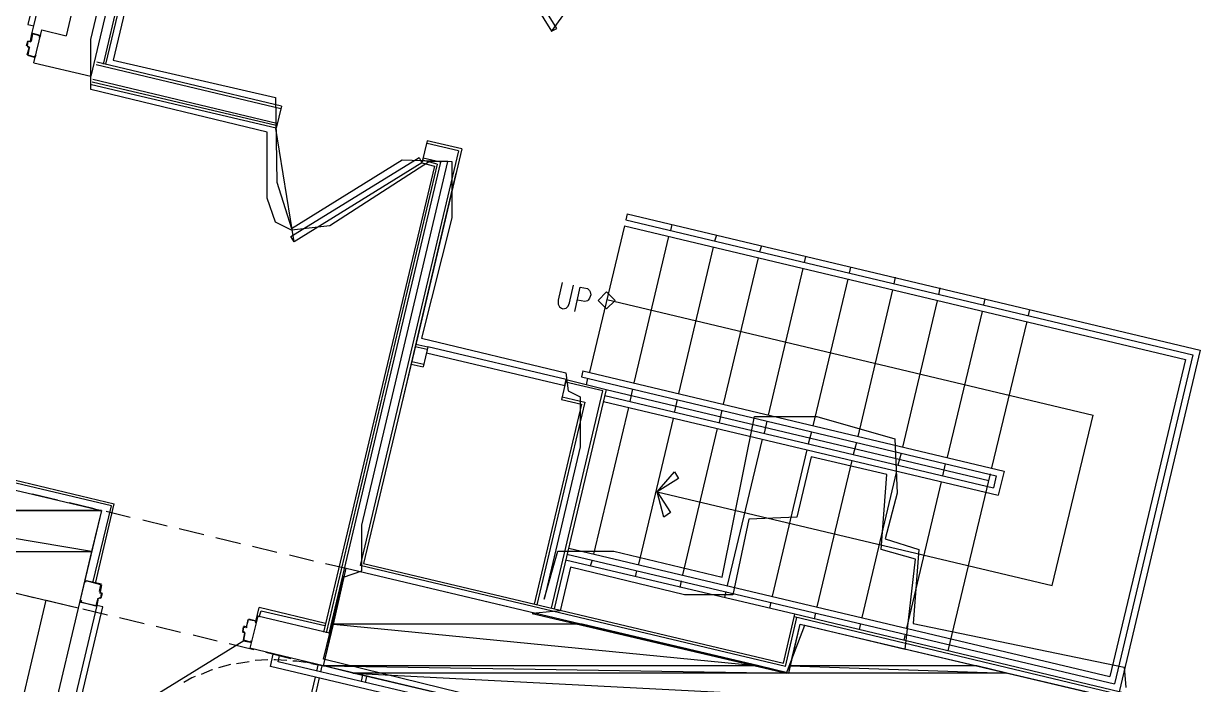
# Model space of a CAD drawing. Header units: feet. Extents: x -84 to 198, y -22 to 181.
# Drawn here: x 91.3 to 114.83, y 114.71 to 127.89 of the extents above; entities that cross this region are included whole.
import ezdxf

# ---------------------------------------------------------------- set-up
doc = ezdxf.new("R2010")
doc.units = ezdxf.units.FT
for name, color, linetype in [('A-AREA-COMUN', 252, 'CONTINUOUS'), ('A-AREA-UNIDAD', 30, 'CONTINUOUS'), ('A-LINEA', 7, 'CONTINUOUS'), ('A-MURO-CONCRETO', 8, 'CONTINUOUS')]:
    doc.layers.add(name, color=color, linetype=linetype)

msp = doc.modelspace()

# ---------------------------------------------------------------- linework, layer by layer
at = {"layer": 'A-AREA-COMUN'}
msp.add_lwpolyline([(108.992, 112.3378), (97.28, 115.2178), (97.68, 116.8533), (98.048, 116.9778), (98.048, 117.8844), (99.76, 125.1378), (99.392, 125.1378), (97.408, 123.8578), (96.64, 123.7689), (96.32, 123.9289), (96.16, 124.4089), (96.16, 125.7244), (92.64, 126.5778), (92.64, 127.5733), (96.768, 144.9422)], dxfattribs=at)
msp.add_lwpolyline([(109.088, 117.2089), (108.4, 117.4044), (108.512, 118.8978), (107.008, 119.2533), (106.72, 118.0444), (105.76, 118.0089), (105.44, 116.4978), (104.48, 116.4978), (102.208, 117.0489), (102, 116.1778), (101.44, 116.1244), (106.512, 114.9333), (106.88, 115.8933), (108.88, 115.4133)], close=True, dxfattribs=at)
at = {"layer": 'A-AREA-UNIDAD'}
msp.add_lwpolyline([(97.088, 143.9822), (93.088, 127.1644), (96.32, 126.4178), (96.352, 124.7289), (96.64, 123.8044), (98.848, 125.1733), (99.84, 125.1378), (99.84, 124.0178), (99.232, 121.6178), (102.112, 120.9244), (102.16, 120.5689), (102.4, 120.4444), (102.4, 119.4489), (101.68, 116.4089), (101.952, 117.3689), (103.072, 117.3689), (105.232, 116.8533), (105.872, 120.0533), (107.12, 120.0533), (108.672, 119.6089), (108.72, 118.5244), (108.48, 117.6178), (109.152, 117.4044), (109.04, 115.9289), (113.248, 115.0578), (113.28, 114.6489)], dxfattribs=at)
at = {"layer": 'A-LINEA'}
for p, q in [((96.9333, 145.0044), (92.64, 126.8444)), ((96.9333, 145.0044), (92.64, 126.8444)), ((92.8933, 127.0844), (97.12, 144.8978)), ((97.16, 144.8311), (92.9333, 127.0844)), ((96.1333, 144.5111), (92.1467, 127.6444)), ((96.1333, 144.5111), (92.1467, 127.6444)), ((101.8259, 127.732), (103.0965, 129.4893)), ((91.4667, 127.6844), (91.5067, 127.8444)), ((91.4667, 127.6844), (91.5067, 127.8444)), ((91.5067, 127.1111), (91.6667, 127.7644)), ((91.5067, 127.1111), (91.6667, 127.7644)), ((91.6667, 127.7644), (92.1467, 127.6444)), ((91.6667, 127.7644), (92.1467, 127.6444)), ((91.4, 127.5378), (91.4267, 127.5378)), ((91.4, 127.5378), (91.4267, 127.5378)), ((91.4267, 127.5511), (91.4267, 127.5511)), ((91.4267, 127.5511), (91.4267, 127.5511)), ((91.4287, 127.525), (91.4528, 127.5398)), ((91.4287, 127.525), (91.4528, 127.5398)), ((91.44, 127.5378), (91.4667, 127.6844)), ((91.44, 127.5378), (91.4667, 127.6844)), ((91.48, 127.6978), (91.6267, 127.6578)), ((91.48, 127.6978), (91.6267, 127.6578)), ((91.48, 127.6844), (91.48, 127.6844)), ((91.48, 127.6844), (91.48, 127.6844)), ((91.6267, 127.6444), (91.6267, 127.6444)), ((91.6267, 127.6444), (91.6267, 127.6444)), ((91.3733, 127.4444), (91.3733, 127.4444)), ((91.3733, 127.4444), (91.3733, 127.4444)), ((91.3733, 127.2711), (91.4133, 127.4044)), ((91.3733, 127.2711), (91.4133, 127.4044)), ((91.4261, 127.4065), (91.4113, 127.4306)), ((91.4261, 127.4065), (91.4113, 127.4306)), ((91.3867, 127.2711), (91.3867, 127.2711)), ((91.3867, 127.2711), (91.3867, 127.2711)), ((91.52, 127.2178), (91.3867, 127.2578)), ((91.52, 127.2178), (91.3867, 127.2578)), ((91.5067, 127.1111), (92.64, 126.8444)), ((91.5067, 127.1111), (92.64, 126.8444)), ((91.52, 127.2311), (91.52, 127.2311)), ((91.52, 127.2311), (91.52, 127.2311)), ((96.4267, 126.1911), (92.7467, 127.0711)), ((96.44, 126.2444), (92.76, 127.1244)), ((96.3333, 125.8044), (92.6533, 126.6711)), ((96.3333, 125.8578), (92.6667, 126.7244)), ((96.3467, 125.8978), (92.68, 126.7778)), ((96.44, 126.2444), (96.3333, 125.8044)), ((96.3215, 125.7997), (96.6888, 123.5368)), ((99.3467, 125.5511), (99.24, 125.1111)), ((100.04, 125.3911), (99.3467, 125.5511)), ((99.9733, 125.3511), (99.3467, 125.4978)), ((99.9733, 125.3511), (98.0133, 117.0844)), ((100.04, 125.3911), (99.16, 121.6578)), ((99.5467, 125.0844), (99.2533, 125.1644)), ((99.6133, 125.1244), (99.2667, 125.2044)), ((99.5467, 125.0844), (97.3333, 115.7378)), ((99.6133, 125.1244), (97.3867, 115.7244)), ((99.92, 124.9111), (98.8667, 120.4311)), ((103.3333, 124.0978), (103.3067, 123.9778)), ((103.3333, 124.0978), (114.76, 121.3778)), ((103.28, 123.8578), (102.5867, 120.9378)), ((103.28, 123.8578), (114.4667, 121.1911)), ((103.3067, 123.9778), (114.6133, 121.2844)), ((104.2267, 123.8844), (104.2, 123.7644)), ((104.16, 123.6444), (103.4667, 120.7244)), ((105.12, 123.6711), (105.08, 123.5511)), ((105.0533, 123.4311), (104.36, 120.5111)), ((106.0133, 123.4578), (105.9733, 123.3378)), ((105.9467, 123.2178), (105.2533, 120.2978)), ((106.8933, 123.2444), (106.8667, 123.1244)), ((106.84, 123.0044), (106.1467, 120.0844)), ((107.7867, 123.0311), (107.76, 122.9111)), ((108.68, 122.8311), (108.6533, 122.6978)), ((107.7333, 122.7911), (107.04, 119.8711)), ((108.6267, 122.5778), (107.9333, 119.6578)), ((109.5733, 122.6178), (109.5467, 122.4844)), ((102.9333, 122.3911), (112.6267, 120.0844)), ((109.52, 122.3644), (108.8267, 119.4444)), ((110.4667, 122.4044), (110.44, 122.2844)), ((110.4133, 122.1511), (109.72, 119.2444)), ((111.36, 122.1911), (111.3333, 122.0711)), ((111.3067, 121.9511), (110.6, 119.0311)), ((99.16, 121.6578), (98.08, 117.1244)), ((99.3467, 121.3911), (99.1067, 121.4444)), ((99.12, 121.4978), (99.36, 121.4444)), ((99.36, 121.4444), (99.2667, 121.0444)), ((114.4667, 121.1911), (112.96, 114.8711)), ((114.6133, 121.2844), (113.0533, 114.7244)), ((114.76, 121.3778), (113.1467, 114.5644)), ((99.0267, 121.0978), (99.2667, 121.0444)), ((99.04, 121.1511), (99.28, 121.0978)), ((102.4533, 120.9644), (102.4267, 120.8444)), ((102.4533, 120.9644), (110.8533, 118.9644)), ((102.12, 120.7911), (102.0267, 120.3911)), ((102.8533, 120.5644), (102.1067, 120.7378)), ((102.12, 120.7911), (102.92, 120.5911)), ((102.4267, 120.8444), (110.6933, 118.8711)), ((102.5467, 120.8178), (102.52, 120.6844)), ((101.8267, 116.2311), (102.8533, 120.5644)), ((102.92, 120.5911), (101.88, 116.2178)), ((102.8933, 120.4711), (110.64, 118.6311)), ((102.92, 120.5911), (110.5467, 118.7778)), ((103.44, 120.6044), (103.3867, 120.3511)), ((102.4267, 120.2978), (101.48, 116.3111)), ((102.4933, 120.3378), (101.5333, 116.2978)), ((102.0267, 120.3911), (102.4267, 120.2978)), ((102.04, 120.4444), (102.4933, 120.3378)), ((103.36, 120.2311), (102.6667, 117.3111)), ((102.8667, 120.3511), (110.7333, 118.4844)), ((104.3333, 120.3911), (104.28, 120.1511)), ((104.2533, 120.0178), (103.56, 117.1111)), ((105.2267, 120.1778), (105.1733, 119.9378)), ((105.1333, 119.8178), (104.44, 116.8978)), ((106.12, 119.9644), (106.0667, 119.7244)), ((107.0133, 119.7511), (106.9467, 119.5111)), ((87.9733, 119.5378), (93.1067, 118.3111)), ((106.0267, 119.6044), (105.3333, 116.6844)), ((107.9067, 119.5378), (107.84, 119.2978)), ((93.0533, 118.2711), (88, 119.4711)), ((106.92, 119.3911), (106.2267, 116.4711)), ((108.8, 119.3244), (108.7333, 119.0844)), ((107.8133, 119.1778), (107.12, 116.2578)), ((109.68, 119.1111), (109.6267, 118.8711)), ((108.7067, 118.9644), (108.0133, 116.0444)), ((110.5733, 118.9111), (109.7333, 115.3778)), ((110.6933, 118.8711), (110.64, 118.6311)), ((110.8533, 118.9644), (110.7333, 118.4844)), ((109.6, 118.7511), (108.9067, 115.8311)), ((91.48, 118.5111), (91.9733, 118.3911)), ((91.48, 118.5111), (91.9733, 118.3911)), ((92.2133, 118.3378), (92.7067, 118.2178)), ((92.2133, 118.3378), (92.7067, 118.2178)), ((92.68, 116.7378), (93.0533, 118.2711)), ((92.7333, 116.7244), (93.1067, 118.3111)), ((92.9467, 118.1644), (93.4267, 118.0444)), ((92.9467, 118.1644), (93.4267, 118.0444)), ((93.68, 117.9911), (94.16, 117.8711)), ((93.68, 117.9911), (94.16, 117.8711)), ((94.4, 117.8178), (94.8933, 117.6978)), ((94.4, 117.8178), (94.8933, 117.6978)), ((95.1333, 117.6444), (95.6267, 117.5244)), ((95.1333, 117.6444), (95.6267, 117.5244)), ((95.8667, 117.4711), (96.3467, 117.3511)), ((95.8667, 117.4711), (96.3467, 117.3511)), ((102.1733, 117.4311), (112.96, 114.8711)), ((96.6, 117.2978), (97.08, 117.1778)), ((96.6, 117.2978), (97.08, 117.1778)), ((106.68, 116.1111), (102.1067, 117.1911)), ((102.1333, 117.3111), (113.0533, 114.7244)), ((102.64, 117.1911), (102.6, 117.0711)), ((97.32, 117.1244), (97.7333, 117.0311)), ((97.32, 117.1244), (97.7333, 117.0311)), ((106.4933, 115.0711), (98.0133, 117.0844)), ((98.08, 117.1244), (106.4533, 115.1378)), ((103.52, 116.9778), (103.4933, 116.8578)), ((92.84, 116.6978), (92.84, 116.6978)), ((92.84, 116.6978), (92.84, 116.6978)), ((104.4133, 116.7778), (104.3867, 116.6444)), ((91.0267, 116.5644), (91.5067, 116.4444)), ((91.0267, 116.5644), (91.5067, 116.4444)), ((92.8139, 116.549), (92.8287, 116.525)), ((92.8139, 116.549), (92.8287, 116.525)), ((92.8267, 116.5378), (92.8667, 116.5378)), ((92.8267, 116.5378), (92.8667, 116.5378)), ((92.8533, 116.5244), (92.8533, 116.5244)), ((92.8533, 116.5244), (92.8533, 116.5244)), ((105.3067, 116.5644), (105.28, 116.4444)), ((91.7467, 116.3911), (89.8267, 108.2844)), ((91.7467, 116.3911), (89.8267, 108.2844)), ((92.3867, 116.2311), (90.4667, 108.1244)), ((92.3867, 116.2311), (90.4667, 108.1244)), ((91.76, 116.3911), (92.24, 116.2711)), ((91.76, 116.3911), (92.24, 116.2711)), ((92.7467, 116.2844), (92.7467, 116.2844)), ((92.7467, 116.2844), (92.7467, 116.2844)), ((92.7867, 116.4311), (92.76, 116.2844)), ((92.7867, 116.4311), (92.76, 116.2844)), ((92.8113, 116.4306), (92.7872, 116.4157)), ((92.8113, 116.4306), (92.7872, 116.4157)), ((92.8, 116.4178), (92.8, 116.4178)), ((92.8, 116.4178), (92.8, 116.4178)), ((95.9333, 115.9644), (96, 116.2444)), ((97.32, 115.9244), (96, 116.2444)), ((106.2, 116.3511), (106.1733, 116.2311)), ((92.48, 116.2178), (92.9733, 116.0978)), ((92.48, 116.2178), (92.9733, 116.0978)), ((93.2133, 116.0444), (93.7067, 115.9244)), ((93.2133, 116.0444), (93.7067, 115.9244)), ((95.7733, 116.0044), (95.7467, 115.8711)), ((95.7733, 116.0044), (95.7467, 115.8711)), ((95.7867, 116.0044), (95.7867, 116.0044)), ((95.7867, 116.0044), (95.7867, 116.0044)), ((95.9733, 116.0711), (95.8133, 115.4311)), ((95.9733, 116.0711), (95.8133, 115.4311)), ((97.4267, 115.7244), (95.9733, 116.0711)), ((97.4267, 115.7244), (95.9733, 116.0711)), ((106.4533, 115.1378), (106.68, 116.1111)), ((106.4933, 115.0711), (106.72, 116.0444)), ((114.76, 114.1244), (106.6667, 116.0578)), ((114.8267, 114.1644), (106.68, 116.1111)), ((107.0933, 116.1378), (107.0667, 116.0178)), ((93.9467, 115.8711), (94.4267, 115.7511)), ((93.9467, 115.8711), (94.4267, 115.7511)), ((95.68, 115.8578), (95.6667, 115.7644)), ((95.68, 115.8578), (95.6667, 115.7644)), ((95.68, 115.7644), (95.68, 115.7644)), ((95.68, 115.7644), (95.68, 115.7644)), ((95.7333, 115.8578), (95.6933, 115.8711)), ((95.7333, 115.8578), (95.6933, 115.8711)), ((95.6933, 115.8578), (95.6933, 115.8578)), ((95.6933, 115.8578), (95.6933, 115.8578)), ((95.7333, 115.8711), (95.7333, 115.8711)), ((95.7333, 115.8711), (95.7333, 115.8711)), ((95.7354, 115.845), (95.7595, 115.8598)), ((95.7354, 115.845), (95.7595, 115.8598)), ((107.9867, 115.9244), (107.96, 115.8044)), ((92.0775, 113.3648), (95.6926, 115.5856)), ((92.0775, 113.3648), (95.6926, 115.5856)), ((94.68, 115.6978), (95.16, 115.5778)), ((94.68, 115.6978), (95.16, 115.5778)), ((95.4, 115.5244), (95.8933, 115.4044)), ((95.4, 115.5244), (95.8933, 115.4044)), ((95.6667, 115.7511), (95.7067, 115.7511)), ((95.6667, 115.7511), (95.7067, 115.7511)), ((95.7067, 115.7378), (95.68, 115.5911)), ((95.7067, 115.7378), (95.68, 115.5911)), ((95.6933, 115.7378), (95.6933, 115.7378)), ((95.6933, 115.7378), (95.6933, 115.7378)), ((95.6933, 115.5911), (95.6933, 115.5911)), ((95.6933, 115.5911), (95.6933, 115.5911)), ((95.7195, 115.7265), (95.7046, 115.7506)), ((95.7195, 115.7265), (95.7046, 115.7506)), ((108.88, 115.7111), (108.8533, 115.5911)), ((97.28, 115.0844), (95.8133, 115.4311)), ((97.28, 115.0844), (95.8133, 115.4311)), ((96.1333, 115.3511), (96.6267, 115.2311)), ((96.1333, 115.3511), (96.6267, 115.2311)), ((96.2267, 115.0711), (96.28, 115.3111)), ((96.2267, 115.0711), (96.28, 115.3111)), ((96.4, 115.2844), (96.28, 115.3111)), ((96.4, 115.2844), (96.28, 115.3111)), ((96.3733, 115.1644), (96.4, 115.2844)), ((96.3733, 115.1644), (96.4, 115.2844)), ((95.4267, 115.1111), (95.1867, 115.0444)), ((95.4267, 115.1111), (95.1867, 115.0444)), ((95.8, 115.1644), (95.5467, 115.1244)), ((95.8, 115.1644), (95.5467, 115.1244)), ((96.1733, 115.2044), (95.92, 115.1911)), ((96.1733, 115.2044), (95.92, 115.1911)), ((99.5333, 114.2844), (96.2267, 115.0711)), ((99.5333, 114.2844), (96.2267, 115.0711)), ((99.4667, 114.4311), (96.3733, 115.1644)), ((99.4667, 114.4311), (96.3733, 115.1644)), ((96.8667, 115.1778), (97.28, 115.0844)), ((96.8667, 115.1778), (97.28, 115.0844)), ((97.1733, 115.0978), (97.04, 115.1244)), ((97.1733, 115.0978), (97.04, 115.1244)), ((97.1467, 114.9778), (97.1733, 115.0978)), ((97.1467, 114.9778), (97.1733, 115.0978)), ((97.2267, 114.9644), (97.2533, 115.0844)), ((97.2267, 114.9644), (97.2533, 115.0844)), ((96.3467, 111.6178), (97.12, 114.8578)), ((96.3467, 111.6178), (97.12, 114.8578)), ((97.1333, 114.5511), (97.2, 114.8444)), ((97.1333, 114.5511), (97.2, 114.8444)), ((98.04, 114.7778), (98.0667, 114.8978)), ((98.04, 114.7778), (98.0667, 114.8978)), ((98.12, 114.7511), (98.1467, 114.8711)), ((98.12, 114.7511), (98.1467, 114.8711))]:
    msp.add_line(p, q, dxfattribs=at)
for points in [[(91.5067, 127.8444), (92.32, 131.2578), (92.2, 131.2844), (91.3867, 127.8711), (91.5067, 127.8444)], [(91.5067, 127.8444), (92.32, 131.2578), (92.2, 131.2844), (91.3867, 127.8711), (91.5067, 127.8444)], [(100.3333, 130.1511), (101.8267, 127.7378), (101.9333, 127.7911), (100.44, 130.2044), (100.3333, 130.1511)], [(91.36, 127.4444), (91.3867, 127.5378), (91.3867, 127.5378)], [(91.36, 127.4444), (91.3867, 127.5378), (91.3867, 127.5378)], [(91.4267, 127.5244), (91.3867, 127.5378), (91.3733, 127.4444), (91.4, 127.4311)], [(91.4267, 127.5244), (91.3867, 127.5378), (91.3733, 127.4444), (91.4, 127.4311)], [(91.64, 127.6444), (91.6267, 127.6178), (91.6133, 127.6178), (91.6267, 127.6444), (91.48, 127.6844), (91.4533, 127.5378)], [(91.64, 127.6444), (91.6267, 127.6178), (91.6133, 127.6178), (91.6267, 127.6444), (91.48, 127.6844), (91.4533, 127.5378)], [(91.3733, 127.4311), (91.4, 127.4178), (91.4, 127.4178)], [(91.3733, 127.4311), (91.4, 127.4178), (91.4, 127.4178)], [(91.4133, 127.4044), (91.3867, 127.2711), (91.52, 127.2311), (91.5333, 127.2578), (91.5467, 127.2578), (91.5333, 127.2311)], [(91.4133, 127.4044), (91.3867, 127.2711), (91.52, 127.2311), (91.5333, 127.2578), (91.5467, 127.2578), (91.5333, 127.2311)], [(99.24, 125.1111), (96.6933, 123.5378), (96.6267, 123.6444), (99.1867, 125.2178), (99.24, 125.1111)], [(99.24, 125.1111), (99.4933, 125.0444), (97.28, 115.7511)], [(102.04, 122.7244), (101.96, 122.3778), (101.96, 122.2978), (101.9867, 122.2444), (102.0267, 122.2178), (102.0533, 122.2044), (102.12, 122.2178), (102.16, 122.2578), (102.1867, 122.3244), (102.2667, 122.6711)], [(102.2933, 122.1511), (102.4, 122.6311), (102.5467, 122.6044), (102.5867, 122.5644), (102.6, 122.5378), (102.6133, 122.4844), (102.5867, 122.4178), (102.56, 122.3778), (102.5467, 122.3644), (102.4933, 122.3511), (102.3467, 122.3778)], [(103.0933, 122.3711), (102.9267, 122.5378), (102.76, 122.3711), (102.9267, 122.2044), (103.0933, 122.3711)], [(99.3333, 121.3244), (102.0933, 120.6711), (102.12, 120.7911), (99.36, 121.4444), (99.3333, 121.3244)], [(103.9333, 118.5511), (111.8133, 116.6844), (112.6267, 120.0844)], [(92.8533, 118.1778), (92.3867, 116.2311), (87.6, 117.3644), (88.0667, 119.3111), (92.8533, 118.1778)], [(92.8533, 118.1778), (92.3867, 116.2311), (87.6, 117.3644), (88.0667, 119.3111), (92.8533, 118.1778)], [(104.0667, 118.0444), (103.9333, 118.5511), (104.28, 118.9511), (104.36, 118.8178), (103.9333, 118.5511), (104.2, 118.1378), (104.0667, 118.0444)], [(97.7333, 117.0311), (106.56, 114.9378), (106.7867, 115.9111), (114.5733, 114.0711), (113.88, 111.1511), (111.9333, 111.6178), (109.56, 101.5511), (96.56, 104.6311), (97.0133, 106.5778), (107.0933, 104.1911), (109.0133, 112.2978), (97.28, 115.0844), (97.7333, 117.0311)], [(97.7333, 117.0311), (106.56, 114.9378), (106.7867, 115.9111), (114.5733, 114.0711), (113.88, 111.1511), (111.9333, 111.6178), (109.56, 101.5511), (96.56, 104.6311), (97.0133, 106.5778), (107.0933, 104.1911), (109.0133, 112.2978), (97.28, 115.0844), (97.7333, 117.0311)], [(92.8133, 116.5644), (92.84, 116.6978), (92.5467, 116.7778), (92.5333, 116.7511), (92.52, 116.7511), (92.5333, 116.7778)], [(92.8133, 116.5644), (92.84, 116.6978), (92.5467, 116.7778), (92.5333, 116.7511), (92.52, 116.7511), (92.5333, 116.7778)], [(92.8533, 116.7111), (92.5467, 116.7778), (92.5467, 116.7778)], [(92.8533, 116.7111), (92.5467, 116.7778), (92.5467, 116.7778)], [(92.8533, 116.6978), (92.8267, 116.5511), (92.8267, 116.5511)], [(92.8533, 116.6978), (92.8267, 116.5511), (92.8267, 116.5511)], [(92.8, 116.4444), (92.84, 116.4311), (92.8533, 116.5244), (92.8267, 116.5378)], [(92.8, 116.4444), (92.84, 116.4311), (92.8533, 116.5244), (92.8267, 116.5378)], [(92.8667, 116.5244), (92.84, 116.4311), (92.84, 116.4311), (92.8, 116.4311)], [(92.8667, 116.5244), (92.84, 116.4311), (92.84, 116.4311), (92.8, 116.4311)], [(92.76, 116.2844), (92.0667, 113.3644), (92.1867, 113.3378), (92.88, 116.2578), (92.76, 116.2844)], [(92.76, 116.2844), (92.0667, 113.3644), (92.1867, 113.3378), (92.88, 116.2578), (92.76, 116.2844)], [(92.4267, 116.3644), (92.44, 116.3911), (92.4533, 116.3778), (92.44, 116.3511), (92.7467, 116.2844), (92.7867, 116.4311)], [(92.4267, 116.3644), (92.44, 116.3911), (92.4533, 116.3778), (92.44, 116.3511), (92.7467, 116.2844), (92.7867, 116.4311)], [(92.7467, 116.2711), (92.44, 116.3511), (92.44, 116.3511)], [(92.7467, 116.2711), (92.44, 116.3511), (92.44, 116.3511)], [(95.7467, 115.8578), (95.7867, 116.0044), (95.9333, 115.9778), (95.92, 115.9511), (95.9333, 115.9378), (95.9333, 115.9644)], [(95.7467, 115.8578), (95.7867, 116.0044), (95.9333, 115.9778), (95.92, 115.9511), (95.9333, 115.9378), (95.9333, 115.9644)], [(95.7867, 116.0178), (95.9333, 115.9778), (95.9333, 115.9778)], [(95.7867, 116.0178), (95.9333, 115.9778), (95.9333, 115.9778)], [(96, 116.0578), (96.04, 116.1778), (97.3067, 115.8844)], [(95.7067, 115.7511), (95.68, 115.7644), (95.6933, 115.8578), (95.72, 115.8444)], [(95.7067, 115.7511), (95.68, 115.7644), (95.6933, 115.8578), (95.72, 115.8444)], [(95.68, 115.5778), (95.8267, 115.5511), (95.8267, 115.5511)], [(95.68, 115.5778), (95.8267, 115.5511), (95.8267, 115.5511)], [(95.84, 115.5511), (95.84, 115.5778), (95.8267, 115.5511), (95.6933, 115.5911), (95.72, 115.7378)], [(95.84, 115.5511), (95.84, 115.5778), (95.8267, 115.5511), (95.6933, 115.5911), (95.72, 115.7378)], [(96.5467, 115.1911), (96.32, 115.2044), (96.2933, 115.2044)], [(96.5467, 115.1911), (96.32, 115.2044), (96.2933, 115.2044)], [(96.92, 115.1511), (96.7467, 115.1778), (96.6667, 115.1778)], [(96.92, 115.1511), (96.7467, 115.1778), (96.6667, 115.1778)], [(94.72, 114.8711), (94.6533, 114.8444), (94.4933, 114.7511)], [(94.72, 114.8711), (94.6533, 114.8444), (94.4933, 114.7511)], [(95.0667, 115.0044), (95.0533, 115.0044), (94.84, 114.9111)], [(95.0667, 115.0044), (95.0533, 115.0044), (94.84, 114.9111)]]:
    msp.add_lwpolyline(points, dxfattribs=at)
at = {"layer": 'A-MURO-CONCRETO'}
for points in [[(88.0667, 119.3111), (92.8533, 118.1778), (87.8, 118.1778), (88.0667, 119.3111), (88.0667, 119.3111)], [(88.0667, 119.3111), (92.8533, 118.1778), (87.8, 118.1778), (88.0667, 119.3111), (88.0667, 119.3111)], [(87.8, 118.1778), (87.6, 117.3644), (92.6533, 117.3644), (87.8, 118.1778)], [(87.8, 118.1778), (87.6, 117.3644), (92.6533, 117.3644), (87.8, 118.1778)], [(87.8, 118.1778), (92.8533, 118.1778), (92.6533, 117.3644), (87.8, 118.1778), (87.8, 118.1778)], [(87.8, 118.1778), (92.8533, 118.1778), (92.6533, 117.3644), (87.8, 118.1778), (87.8, 118.1778)], [(87.6, 117.3644), (92.6533, 117.3644), (92.3867, 116.2311), (87.6, 117.3644), (87.6, 117.3644)], [(87.6, 117.3644), (92.6533, 117.3644), (92.3867, 116.2311), (87.6, 117.3644), (87.6, 117.3644)], [(97.7333, 117.0311), (102.44, 115.9111), (97.48, 115.9111), (97.7333, 117.0311), (97.7333, 117.0311)], [(97.7333, 117.0311), (102.44, 115.9111), (97.48, 115.9111), (97.7333, 117.0311), (97.7333, 117.0311)], [(97.48, 115.9111), (105.96, 115.0844), (97.28, 115.0844), (97.48, 115.9111), (97.48, 115.9111)], [(97.48, 115.9111), (105.96, 115.0844), (97.28, 115.0844), (97.48, 115.9111), (97.48, 115.9111)], [(102.44, 115.9111), (97.48, 115.9111), (105.96, 115.0844), (102.44, 115.9111)], [(102.44, 115.9111), (97.48, 115.9111), (105.96, 115.0844), (102.44, 115.9111)], [(106.7867, 115.9111), (110.3067, 115.0844), (106.5867, 115.0844), (106.7867, 115.9111), (106.7867, 115.9111)], [(106.7867, 115.9111), (110.3067, 115.0844), (106.5867, 115.0844), (106.7867, 115.9111), (106.7867, 115.9111)], [(105.96, 115.0844), (97.28, 115.0844), (106.56, 114.9378), (105.96, 115.0844)], [(97.28, 115.0844), (106.56, 114.9378), (97.8667, 114.9378), (97.28, 115.0844), (97.28, 115.0844)], [(105.96, 115.0844), (97.28, 115.0844), (106.56, 114.9378), (105.96, 115.0844)], [(97.28, 115.0844), (106.56, 114.9378), (97.8667, 114.9378), (97.28, 115.0844), (97.28, 115.0844)], [(106.5867, 115.0844), (110.9067, 114.9378), (106.56, 114.9378), (106.5867, 115.0844), (106.5867, 115.0844)], [(106.5867, 115.0844), (110.9067, 114.9378), (106.56, 114.9378), (106.5867, 115.0844), (106.5867, 115.0844)], [(110.3067, 115.0844), (106.5867, 115.0844), (110.9067, 114.9378), (110.3067, 115.0844)], [(110.3067, 115.0844), (106.5867, 115.0844), (110.9067, 114.9378), (110.3067, 115.0844)], [(110.9067, 114.9378), (97.8667, 114.9378), (114.5733, 114.0711), (110.9067, 114.9378)], [(97.8667, 114.9378), (114.5733, 114.0711), (101.5333, 114.0711), (97.8667, 114.9378), (97.8667, 114.9378)], [(110.9067, 114.9378), (97.8667, 114.9378), (114.5733, 114.0711), (110.9067, 114.9378)], [(97.8667, 114.9378), (114.5733, 114.0711), (101.5333, 114.0711), (97.8667, 114.9378), (97.8667, 114.9378)]]:
    msp.add_lwpolyline(points, dxfattribs=at)

doc.saveas('drawing.dxf')
